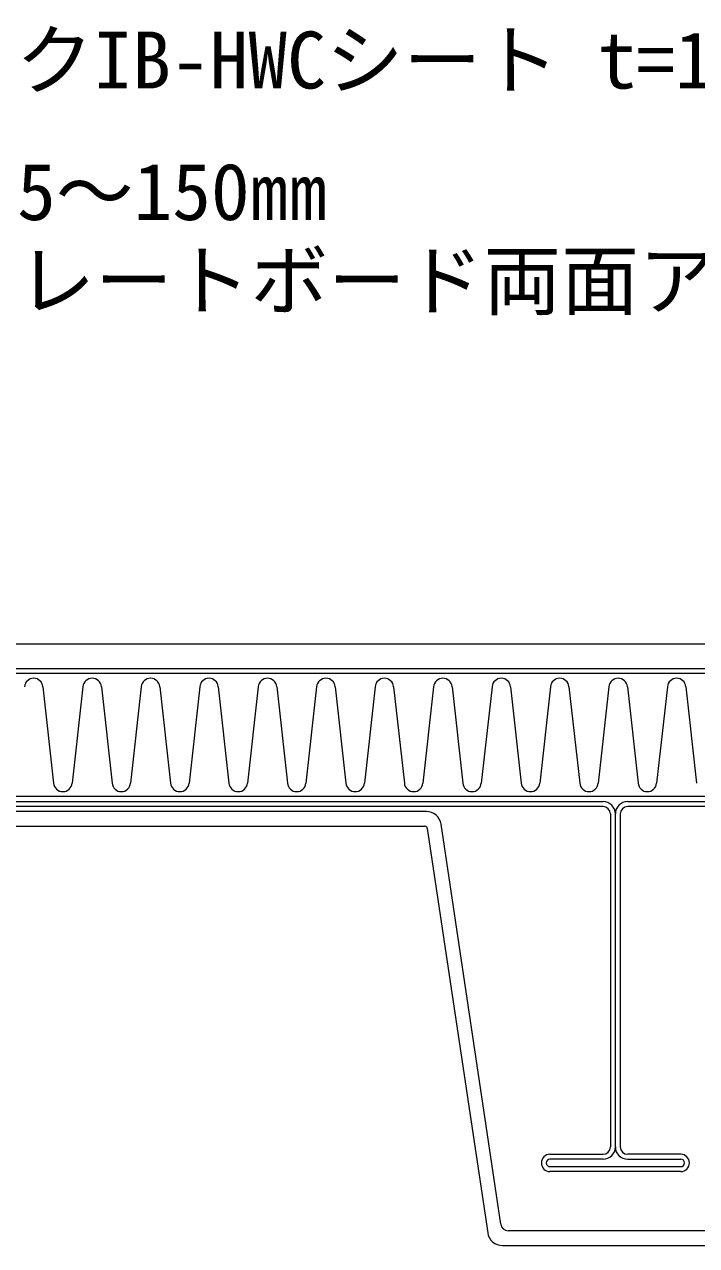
# Model space of a CAD drawing. Units: millimetres, scale not verified. Extents: x -840 to 840, y -594 to 594.
# Drawn here: x 33.1 to 169.3, y -346.8 to -99.2 of the extents above; entities that cross this region are included whole.
import ezdxf
from ezdxf.enums import TextEntityAlignment as Align

# ---------------------------------------------------------------- set-up
doc = ezdxf.new("R2010")
doc.units = ezdxf.units.MM
doc.header["$LTSCALE"] = 2
for name, color, linetype, lineweight in [('0-2_文字', 5, 'Continuous', 9), ('0-6_鋼材(受け鋼鈑)', 7, 'Continuous', 9), ('0-8_断熱材', 4, 'Continuous', 9), ('0-9_構築線', 1, 'Continuous', 9), ('0-A_IBｼｰﾄ', 7, 'Continuous', 9)]:
    doc.layers.add(name, color=color, linetype=linetype, lineweight=lineweight)
doc.styles.add('ＭＳ ゴシック', font='')
doc.styles.get('ＭＳ ゴシック').set_extended_font_data('MS Gothic')

msp = doc.modelspace()

# ---------------------------------------------------------------- linework, layer by layer
at = {"layer": '0-6_鋼材(受け鋼鈑)'}
for p, q in [((-51.637, -256.764), (150.363, -256.764)), ((155.363, -256.764), (357.363, -256.764)), ((150.363, -257.764), (-51.637, -257.764)), ((114.558, -258.764), (-15.831, -258.764)), ((151.863, -259.264), (151.863, -326.764)), ((152.863, -326.764), (152.863, -259.264)), ((153.863, -259.264), (153.863, -326.764)), ((357.363, -257.764), (155.363, -257.764)), ((-15.529, -261.764), (114.256, -261.764)), ((114.75, -262.19), (126.996, -344.149)), ((129.647, -342.456), (117.525, -261.32)), ((139.613, -328.264), (150.363, -328.264)), ((166.113, -328.264), (155.363, -328.264)), ((150.363, -329.264), (139.613, -329.264)), ((139.613, -330.764), (166.113, -330.764)), ((155.363, -329.264), (166.113, -329.264)), ((166.113, -331.764), (139.613, -331.764)), ((174.592, -343.764), (131.135, -343.764)), ((129.971, -346.764), (175.756, -346.764))]:
    msp.add_line(p, q, dxfattribs=at)
for centre, radius, start, end in [((150.363, -259.264), 2.5, 0, 90), ((155.363, -259.264), 2.5, 90, 180), ((114.558, -261.764), 3, 8.49768, 90), ((150.363, -259.264), 1.5, 0, 90), ((155.363, -259.264), 1.5, 90, 180), ((114.256, -262.264), 0.5, 8.49768, 90), ((139.613, -330.014), 1.75, 90, 270), ((150.363, -326.764), 1.5, 270, 0), ((150.363, -326.764), 2.5, 270, 0), ((155.363, -326.764), 2.5, 180, 270), ((155.363, -326.764), 1.5, 180, 270), ((166.113, -330.014), 1.75, 270, 90), ((139.613, -330.014), 0.75, 90, 270), ((166.113, -330.014), 0.75, 270, 90), ((131.135, -342.264), 1.5, 187.38048, 270), ((129.971, -343.764), 3, 187.38048, 270)]:
    msp.add_arc(centre, radius, start, end, dxfattribs=at)
at = {"layer": '0-8_断熱材', "color": 7}
for p, q in [((-675.137, -230.764), (566.863, -230.764)), ((566.863, -255.764), (-675.137, -255.764))]:
    msp.add_line(p, q, dxfattribs=at)
at = {"layer": '0-8_断熱材'}
for p, q in [((36.854, -233.485), (39.021, -253.042)), ((44.943, -233.485), (42.776, -253.042)), ((48.699, -233.485), (50.866, -253.042)), ((56.789, -233.485), (54.622, -253.042)), ((60.545, -233.485), (62.712, -253.042)), ((68.635, -233.485), (66.468, -253.042)), ((72.39, -233.485), (74.557, -253.042)), ((80.48, -233.485), (78.313, -253.042)), ((84.236, -233.485), (86.403, -253.042)), ((92.326, -233.485), (90.159, -253.042)), ((96.082, -233.485), (98.249, -253.042)), ((104.172, -233.485), (102.004, -253.042)), ((107.927, -233.485), (110.094, -253.042)), ((116.017, -233.485), (113.85, -253.042)), ((119.773, -233.485), (121.94, -253.042)), ((127.863, -233.485), (125.696, -253.042)), ((131.618, -233.485), (133.786, -253.042)), ((139.708, -233.485), (137.541, -253.042)), ((143.464, -233.485), (145.631, -253.042)), ((151.554, -233.485), (149.387, -253.042)), ((155.31, -233.485), (157.477, -253.042)), ((163.4, -233.485), (161.233, -253.042)), ((167.155, -233.485), (169.322, -253.042))]:
    msp.add_line(p, q, dxfattribs=at)
for centre, start, end in [((34.976, -233.661), 5.35135, 174.64865), ((46.821, -233.661), 5.35135, 174.64865), ((58.667, -233.661), 5.35135, 174.64865), ((70.513, -233.661), 5.35135, 174.64865), ((82.358, -233.661), 5.35135, 174.64865), ((94.204, -233.661), 5.35135, 174.64865), ((106.049, -233.661), 5.35135, 174.64865), ((117.895, -233.661), 5.35135, 174.64865), ((129.741, -233.661), 5.35135, 174.64865), ((141.586, -233.661), 5.35135, 174.64865), ((153.432, -233.661), 5.35135, 174.64865), ((165.277, -233.661), 5.35135, 174.64865), ((40.899, -252.867), 185.35135, 354.64865), ((52.744, -252.867), 185.35135, 354.64865), ((64.59, -252.867), 185.35135, 354.64865), ((76.435, -252.867), 185.35135, 354.64865), ((88.281, -252.867), 185.35135, 354.64865), ((100.127, -252.867), 185.35135, 354.64865), ((111.972, -252.867), 185.35135, 354.64865), ((123.818, -252.867), 185.35135, 354.64865), ((135.663, -252.867), 185.35135, 354.64865), ((147.509, -252.867), 185.35135, 354.64865), ((159.355, -252.867), 185.35135, 354.64865)]:
    msp.add_arc(centre, 1.886, start, end, dxfattribs=at)
at = {"layer": '0-9_構築線'}
msp.add_line((-33.137, -230.764), (566.863, -230.764), dxfattribs=at)
at = {"layer": '0-A_IBｼｰﾄ'}
for p, q in [((-290.128, -224.764), (566.863, -224.764)), ((-291.468, -229.764), (566.863, -229.764))]:
    msp.add_line(p, q, dxfattribs=at)

# ---------------------------------------------------------------- texts
at = {"layer": '0-2_文字', "color": 7, "style": 'ＭＳ ゴシック'}
for s, p in [('サンタックIB-HWCシート t=1.5㎜以上', (-31.616, -115.685)), ('断熱材 t=25～150㎜', (-47.013, -142.353)), ('イソシアヌレートボード両面アルミ面材付き', (-47.013, -160.353))]:
    msp.add_text(s, height=11.54, dxfattribs=at).set_placement(p, align=Align.BOTTOM_LEFT)

doc.saveas('drawing.dxf')
